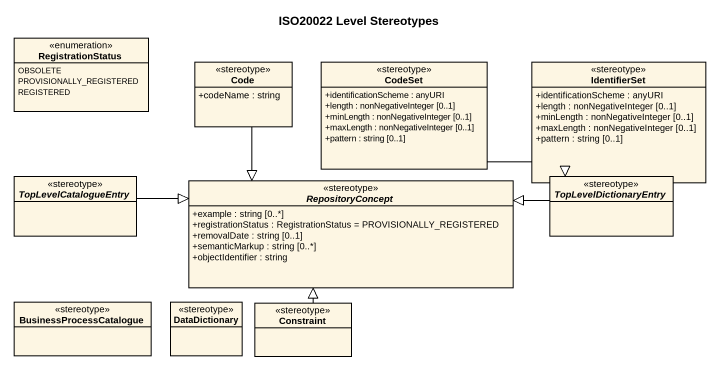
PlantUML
@startuml
title ISO20022 Level Stereotypes
hide circle
hide empty members
skinparam classAttributeIconSize 0
enum RegistrationStatus {
  OBSOLETE
  PROVISIONALLY_REGISTERED
  REGISTERED
}
class Code <<stereotype>> {
  +codeName : string
}
class CodeSet <<stereotype>> {
  +identificationScheme : anyURI
  +length : nonNegativeInteger [0..1]
  +minLength : nonNegativeInteger [0..1]
  +maxLength : nonNegativeInteger [0..1]
  +pattern : string [0..1]
}
class IdentifierSet <<stereotype>> {
  +identificationScheme : anyURI
  +length : nonNegativeInteger [0..1]
  +minLength : nonNegativeInteger [0..1]
  +maxLength : nonNegativeInteger [0..1]
  +pattern : string [0..1]
}
abstract class TopLevelCatalogueEntry <<stereotype>>
abstract class RepositoryConcept <<stereotype>> {
  +example : string [0..*]
  +registrationStatus : RegistrationStatus = PROVISIONALLY_REGISTERED
  +removalDate : string [0..1]
  +semanticMarkup : string [0..*]
  +objectIdentifier : string
}
abstract class TopLevelDictionaryEntry <<stereotype>>
class BusinessProcessCatalogue <<stereotype>>
class DataDictionary <<stereotype>>
class Constraint <<stereotype>>
Code --|> RepositoryConcept
CodeSet -right-|> TopLevelDictionaryEntry
IdentifierSet --|> TopLevelDictionaryEntry
TopLevelCatalogueEntry -right-|> RepositoryConcept
TopLevelDictionaryEntry -left-|> RepositoryConcept
Constraint -up-|> RepositoryConcept
@enduml
